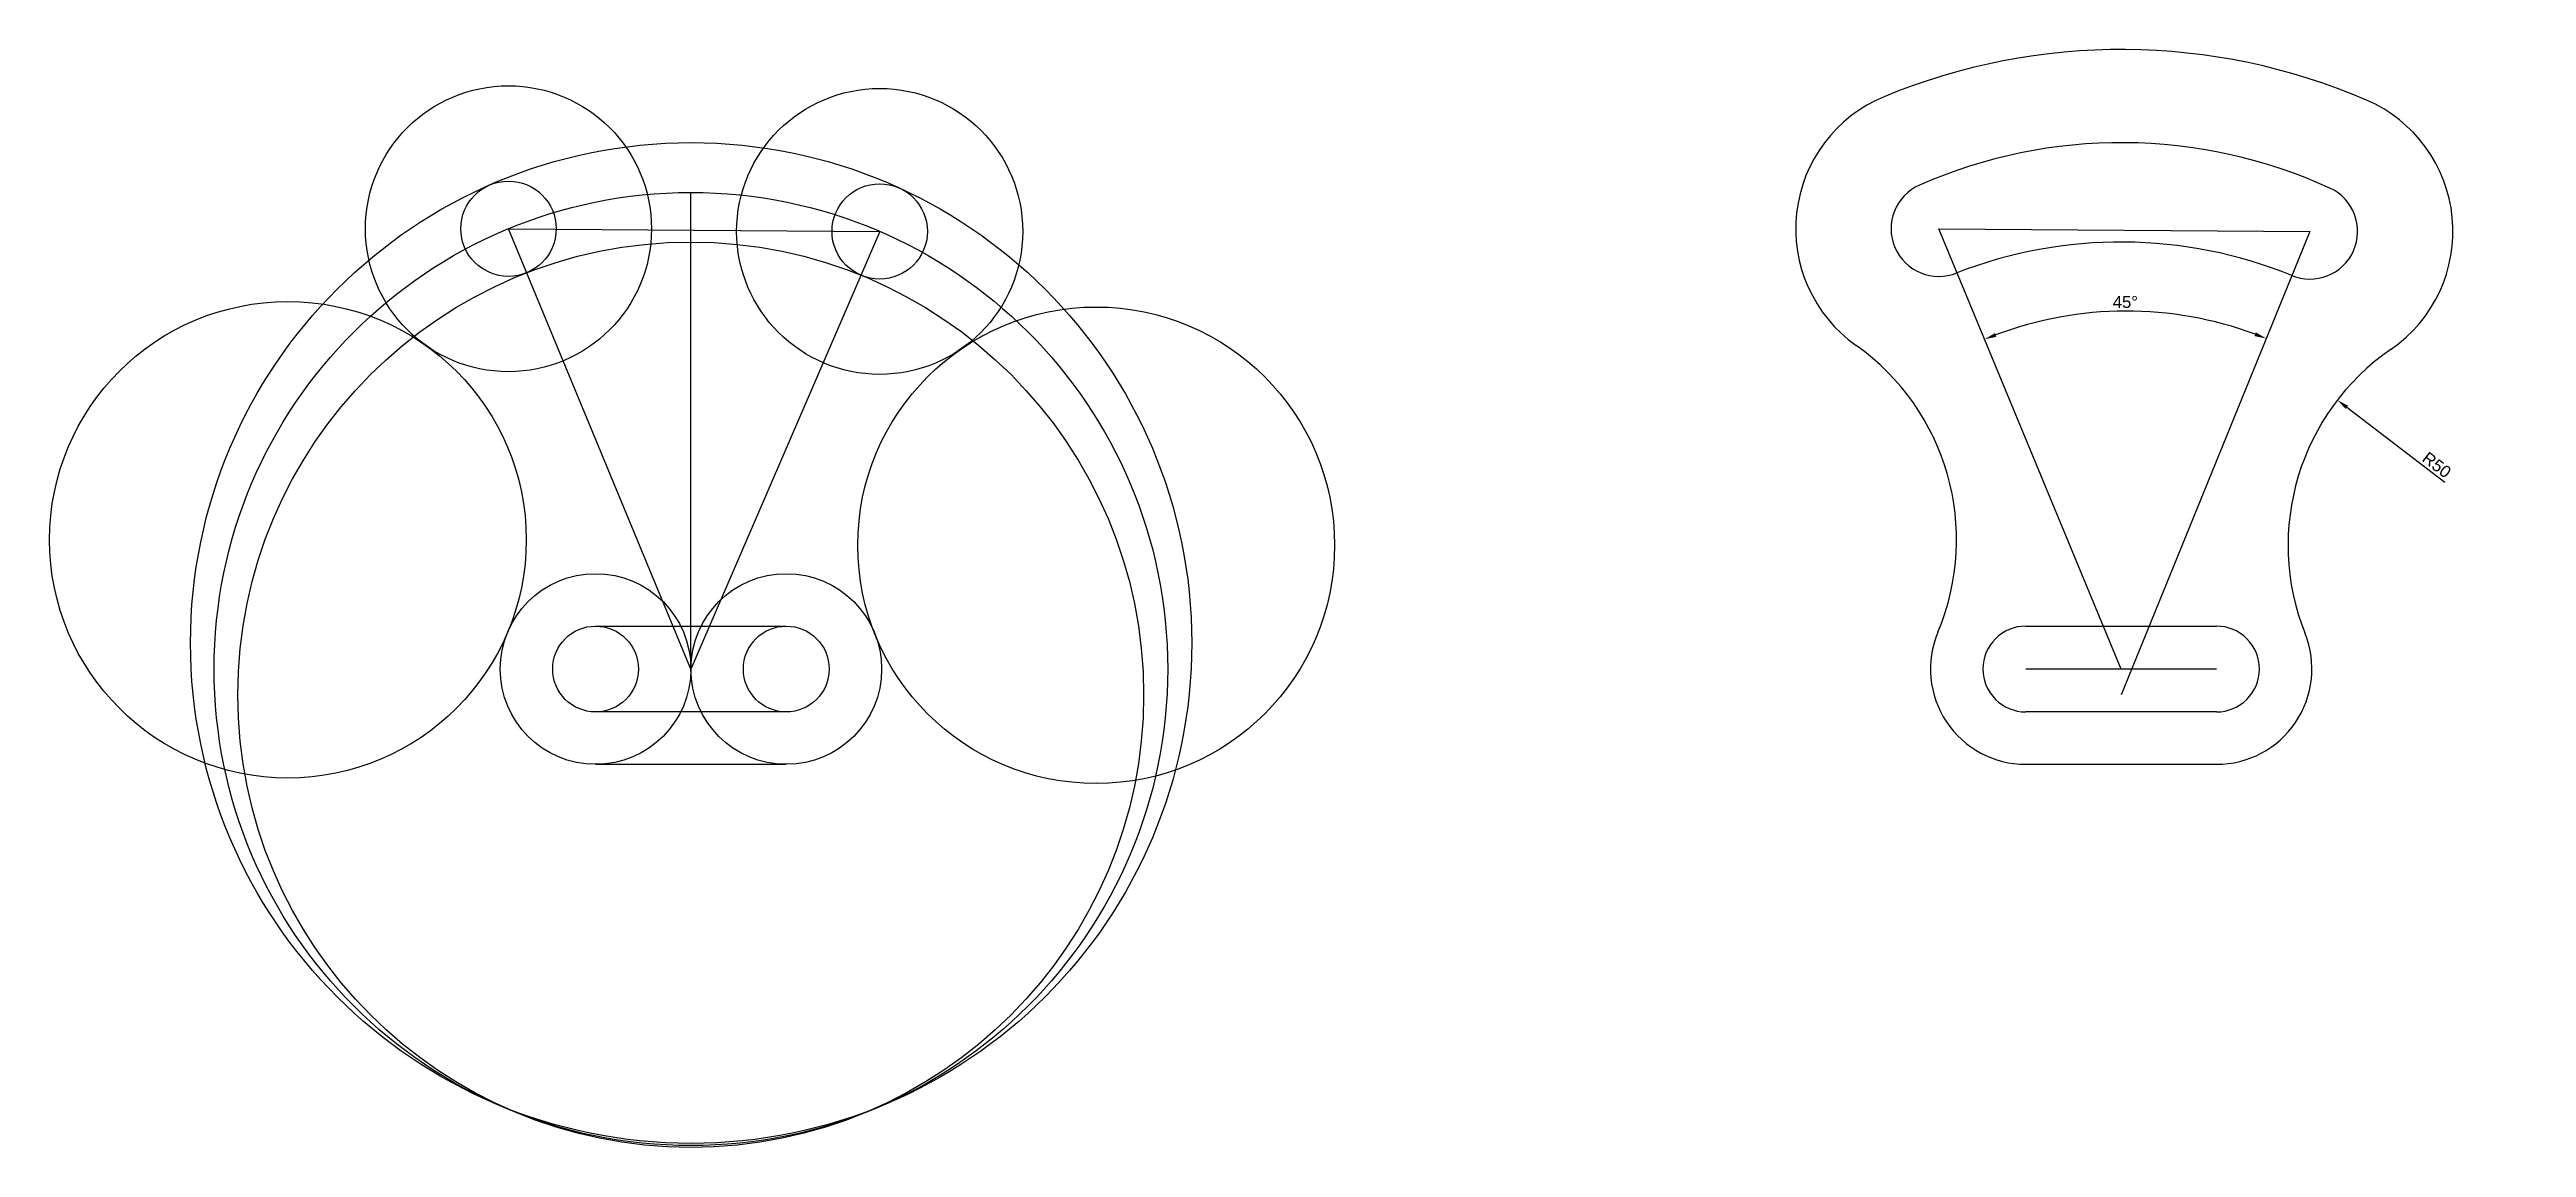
# Model space of a CAD drawing. Header units: millimetres. Extents: x -75 to 445, y -60 to 170.
import ezdxf

# ---------------------------------------------------------------- set-up
doc = ezdxf.new("R2010")
doc.units = ezdxf.units.MM
doc.styles.get("Standard").update_dxf_attribs({"font": 'arial.ttf'})
doc.dimstyles.new('ISO-25', dxfattribs={"dimtxt": 2.5, "dimasz": 2.5, "dimexe": 1.25, "dimexo": 0.625, "dimtad": 1, "dimtxsty": 'Standard', "dimcen": 2.5, "dimadec": 0, "dimazin": 0, "dimtfac": 1, "dimtmove": 0, "dimatfit": 3, "dimfxl": 1, "dimarcsym": 0})

# ---------------------------------------------------------------- blocks, each defined once
blk = doc.blocks.new('*D2')
at = {"color": 0, "lineweight": -2, "transparency": 16777216}
blk.add_line((427.89, 79.12), (407.34, 94.91), dxfattribs=at)
at = {"color": 0, "transparency": 16777216}
blk.add_solid([(407.59, 95.24), (407.09, 94.58), (405.36, 96.43)], dxfattribs=at)
at = {"layer": 'Defpoints', "color": 0, "transparency": 16777216}
for p in [(405.36, 96.43), (445.01, 65.97)]:
    blk.add_point(p, dxfattribs=at)
at = {"color": 0, "transparency": 16777216, "insert": (426.19, 82.82), "char_height": 2.5, "attachment_point": 5, "rotation": 322.4621}
blk.add_mtext('R50', dxfattribs=at)
blk = doc.blocks.new('*D3')
at = {"color": 0, "lineweight": -2, "transparency": 16777216}
blk.add_arc((361.09, 37.37), 77.74, 69.6672, 110.6573, dxfattribs=at)
at = {"color": 0, "transparency": 16777216}
for points in [[(333.82, 109.72), (333.51, 110.49), (331.34, 109.19)], [(388.25, 110.65), (387.95, 109.87), (390.43, 109.35)]]:
    blk.add_solid(points, dxfattribs=at)
at = {"layer": 'Defpoints', "color": 0, "transparency": 16777216}
for p in [(321.73, 132.39), (399.59, 131.83), (370.95, 114.48), (360, 40), (359.96, 34.59)]:
    blk.add_point(p, dxfattribs=at)
at = {"color": 0, "transparency": 16777216, "insert": (360.87, 117), "char_height": 2.5, "attachment_point": 5, "rotation": 0.1623}
blk.add_mtext('45°', dxfattribs=at)

msp = doc.modelspace()

# ---------------------------------------------------------------- linework, layer by layer
for p, q in [((60, 40), (60, 140)), ((60, 40), (21.732, 132.388)), ((21.732, 132.388), (99.593, 131.828)), ((99.593, 131.828), (60, 40)), ((360, 40), (321.732, 132.388)), ((321.732, 132.388), (399.593, 131.828)), ((399.593, 131.828), (359.961, 34.595)), ((325.559, 123.147), (325.558, 123.149)), ((395.634, 122.645), (395.633, 122.643)), ((40, 49), (80, 49)), ((340, 49), (380, 49)), ((380, 40), (340, 40)), ((80, 31), (40, 31)), ((380, 31), (340, 31)), ((40, 20), (80, 20)), ((340, 20), (380, 20))]:
    msp.add_line(p, q)
for centre, radius in [((21.732, 132.388), 30), ((99.593, 131.828), 30), ((60.039, 45.454), 105), ((21.732, 132.388), 10), ((99.593, 131.828), 10), ((60, 40), 100), ((59.961, 34.595), 95), ((-24.532, 67.122), 50), ((145.005, 65.967), 50), ((40, 40), 20), ((80, 40), 20), ((40, 40), 9), ((80, 40), 9)]:
    msp.add_circle(centre, radius)
for centre, radius, start, end in [((360, 40), 130, 66.67612, 112.5), ((321.732, 132.388), 30, 112.5, 234.66908), ((399.593, 131.828), 30, 304.5871, 66.67612), ((360.039, 45.454), 105, 65.3954, 113.78072), ((321.732, 132.388), 10, 113.78072, 292.5), ((399.593, 131.828), 10, 246.67612, 65.3954), ((359.961, 34.595), 95, 67.82452, 111.35161), ((275.468, 67.122), 50, 337.20372, 54.66908), ((445.005, 65.967), 50, 124.5871, 201.77467), ((340, 40), 20, 157.20372, 270), ((340, 40), 9, 90, 270), ((380, 40), 9, 270, 90), ((380, 40), 20, 270, 21.77467)]:
    msp.add_arc(centre, radius, start, end)

# ---------------------------------------------------------------- dimensions: what is measured, and where the dimension line sits
dim = msp.add_angular_dim_2l(base=(370.946, 114.476), line1=((399.593, 131.828), (359.961, 34.595)), line2=((360, 40), (321.732, 132.388)), dimstyle='ISO-25')
dim.commit()
dim.dimension.update_dxf_attribs({"geometry": '*D3', "text_midpoint": (360.865, 117)})
dim = msp.add_radius_dim(center=(445.005, 65.967), mpoint=(405.358, 96.431), dimstyle='ISO-25')
dim.commit()
dim.dimension.update_dxf_attribs({"geometry": '*D2', "text_midpoint": (425.033, 81.313), "dimtype": 164})

doc.saveas('drawing.dxf')
